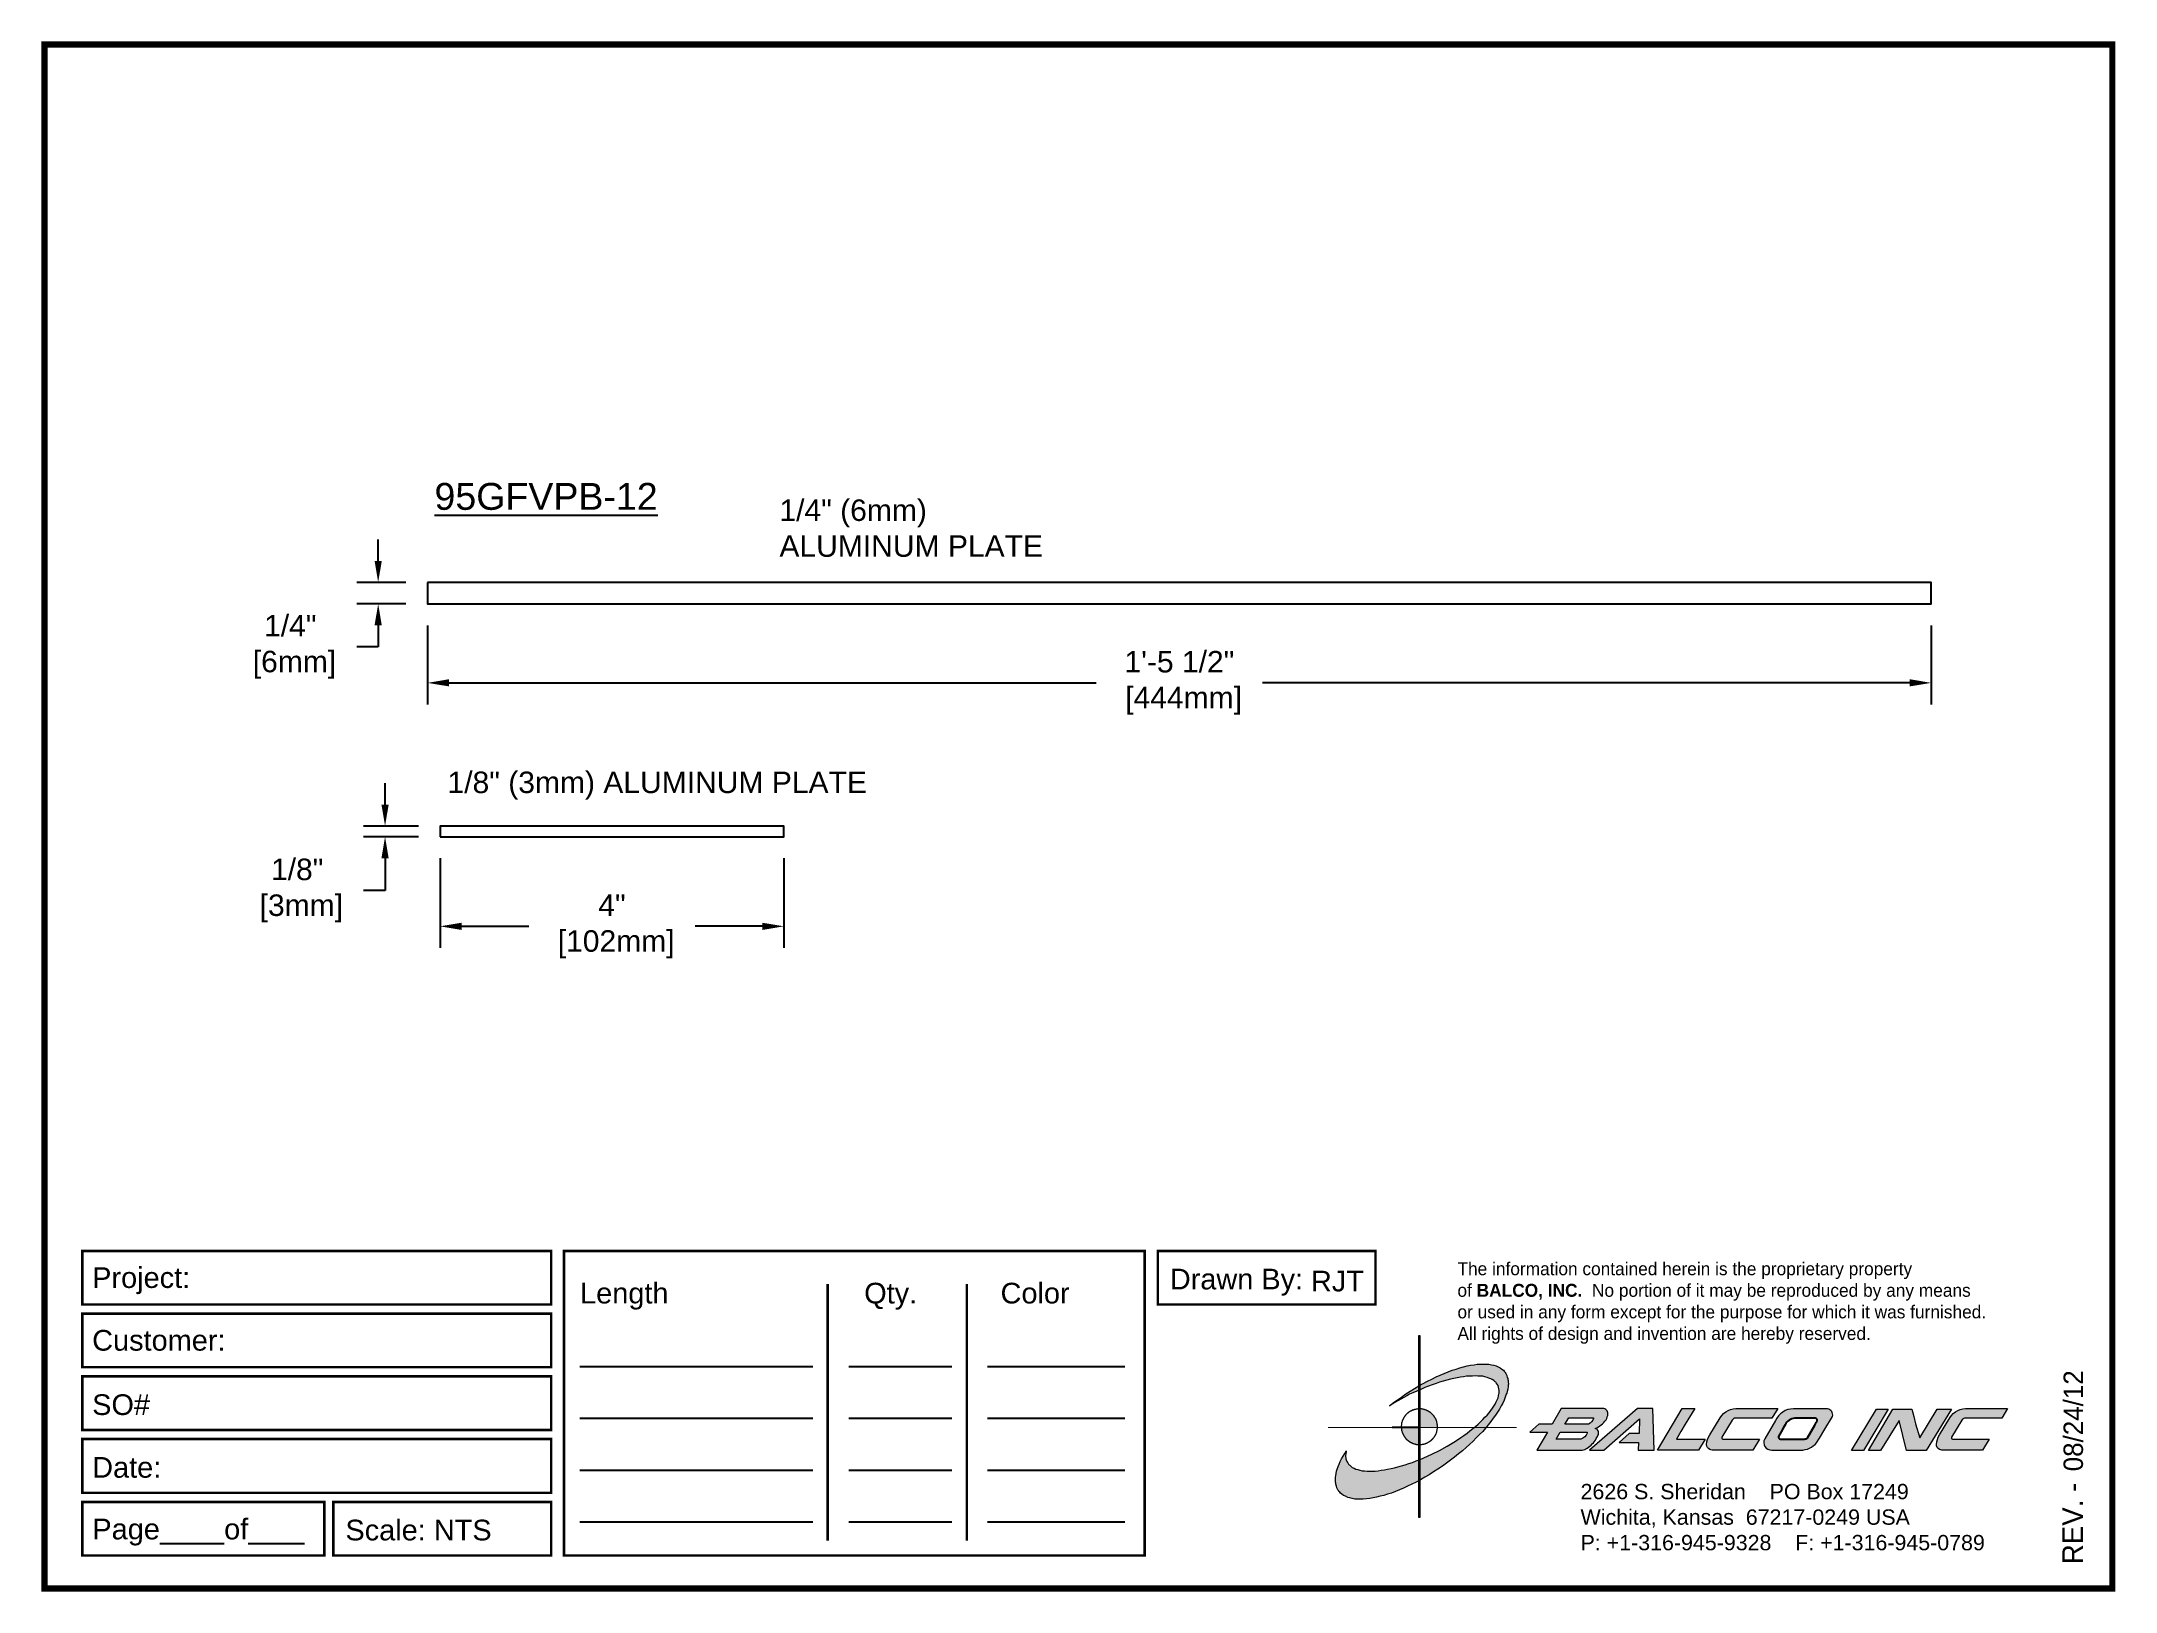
# Paper-space layout 'Breakout' of a CAD drawing. Header units: inches. Extents: x 0 to 10, y 0 to 7.5.
# The model-space entities are those that its viewports show. They can reach past a viewport. Long polylines and large blocks are cut down to what shows.
import ezdxf

# ---------------------------------------------------------------- set-up
doc = ezdxf.new("R2010")
doc.units = ezdxf.units.IN
doc.header["$MEASUREMENT"] = 0
for name, color, linetype in [('Border', 7, 'Continuous'), ('dimensions', 3, 'Continuous'), ('METALS', 7, 'Continuous'), ('Text', 2, 'Continuous')]:
    doc.layers.add(name, color=color, linetype=linetype)
doc.styles.add('ARIAL', font='arial.ttf')
doc.styles.add('Copyright', font='ERASDEMI.TTF')
doc.dimstyles.new('Arial', dxfattribs={"dimtxt": 0.25, "dimasz": 0.25, "dimexe": 0.25, "dimexo": 0.25, "dimgap": 0.25, "dimtad": 0, "dimtih": 1, "dimtoh": 1, "dimdec": 4, "dimzin": 0, "dimdsep": 46, "dimlunit": 4, "dimtxsty": 'ARIAL', "dimcen": 0.09, "dimadec": 0, "dimazin": 0, "dimtfac": 1, "dimtdec": 4, "dimtofl": 0, "dimtmove": 0, "dimatfit": 3, "dimfxl": 0, "dimfrac": 2, "dimtolj": 1, "dimtzin": 0, "dimarcsym": 0})

# ---------------------------------------------------------------- blocks, each defined once
blk = doc.blocks.new('ACADlogo')
h = blk.add_hatch(color=256)
h.paths.add_polyline_path([(-3.346, 1.223), (-3.351, 1.223), (-3.351, 0.979), (-3.346, 0.982)])
h.paths.add_polyline_path([(-3.346, 0.961), (-3.351, 0.959), (-3.351, 0.868), (-3.346, 0.868)])
h.paths.add_polyline_path([(-3.346, 0.777), (-3.351, 0.777), (-3.351, 0.699), (-3.351, 0.695), (-3.35, 0.695), (-3.346, 0.695)])
h.paths.add_polyline_path([(-3.346, 0.864), (-3.346, 0.868), (-3.35, 0.868), (-3.351, 0.868), (-3.351, 0.777), (-3.346, 0.777), (-3.346, 0.778), (-3.348, 0.778)])
h.paths.add_polyline_path([(-3.346, 0.524), (-3.351, 0.521), (-3.351, 0.342), (-3.346, 0.342)])
h.paths.add_polyline_path([(-3.346, 0.695), (-3.351, 0.695), (-3.351, 0.621), (-3.346, 0.623)])
h.paths.add_polyline_path([(-3.346, 0.623), (-3.351, 0.621), (-3.351, 0.521), (-3.346, 0.524)])
h.paths.add_polyline_path([(-3.346, 0.982), (-3.351, 0.979), (-3.351, 0.959), (-3.346, 0.961)])
h = blk.add_hatch(color=175)
h.paths.add_polyline_path([(-3.518, 0.573), (-3.534, 0.571), (-3.548, 0.569), (-3.562, 0.567), (-3.576, 0.567), (-3.589, 0.566), (-3.602, 0.567), (-3.614, 0.568), (-3.625, 0.569), (-3.636, 0.572), (-3.646, 0.574), (-3.656, 0.577), (-3.664, 0.581), (-3.673, 0.585), (-3.679, 0.589), (-3.685, 0.595), (-3.688, 0.598), (-3.691, 0.6), (-3.695, 0.607), (-3.699, 0.614), (-3.703, 0.621), (-3.704, 0.626), (-3.705, 0.631), (-3.706, 0.637), (-3.706, 0.642), (-3.705, 0.648), (-3.705, 0.653), (-3.703, 0.659), (-3.702, 0.665), (-3.71, 0.652), (-3.717, 0.639), (-3.725, 0.626), (-3.731, 0.613), (-3.737, 0.601), (-3.741, 0.589), (-3.746, 0.577), (-3.749, 0.566), (-3.751, 0.555), (-3.753, 0.544), (-3.754, 0.538), (-3.754, 0.533), (-3.755, 0.523), (-3.754, 0.513), (-3.753, 0.508), (-3.752, 0.503), (-3.75, 0.494), (-3.748, 0.486), (-3.743, 0.477), (-3.74, 0.473), (-3.738, 0.469), (-3.734, 0.465), (-3.73, 0.461), (-3.723, 0.455), (-3.715, 0.449), (-3.706, 0.445), (-3.695, 0.44), (-3.685, 0.437), (-3.674, 0.434), (-3.661, 0.432), (-3.648, 0.431), (-3.634, 0.431), (-3.62, 0.431), (-3.604, 0.433), (-3.588, 0.435), (-3.572, 0.438), (-3.556, 0.441), (-3.538, 0.445), (-3.52, 0.449), (-3.503, 0.456), (-3.483, 0.461), (-3.464, 0.469), (-3.445, 0.477), (-3.426, 0.485), (-3.406, 0.494), (-3.385, 0.503), (-3.364, 0.514), (-3.351, 0.521), (-3.351, 0.621), (-3.364, 0.616), (-3.382, 0.609), (-3.4, 0.603), (-3.418, 0.598), (-3.436, 0.592), (-3.453, 0.587), (-3.47, 0.583), (-3.486, 0.579), (-3.503, 0.576)])
h.paths.add_polyline_path([(-3.215, 0.687), (-3.251, 0.667), (-3.289, 0.649), (-3.327, 0.631), (-3.345, 0.623), (-3.346, 0.623), (-3.346, 0.524), (-3.343, 0.525), (-3.323, 0.537), (-3.302, 0.549), (-3.28, 0.563), (-3.259, 0.577), (-3.238, 0.59), (-3.218, 0.605), (-3.198, 0.62), (-3.179, 0.635), (-3.16, 0.65), (-3.141, 0.665), (-3.123, 0.681), (-3.106, 0.696), (-3.089, 0.712), (-3.074, 0.727), (-3.058, 0.743), (-3.043, 0.759), (-3.03, 0.775), (-3.028, 0.777), (-3.085, 0.777), (-3.091, 0.772), (-3.105, 0.761), (-3.118, 0.75), (-3.134, 0.739), (-3.149, 0.729), (-3.165, 0.718), (-3.182, 0.707), (-3.198, 0.697)])
h.paths.add_polyline_path([(-2.921, 1.009), (-2.922, 1.015), (-2.924, 1.02), (-2.926, 1.029), (-2.931, 1.038), (-2.934, 1.043), (-2.936, 1.047), (-2.94, 1.05), (-2.943, 1.054), (-2.951, 1.06), (-2.959, 1.066), (-2.968, 1.071), (-2.978, 1.075), (-2.989, 1.079), (-3, 1.081), (-3.013, 1.083), (-3.026, 1.084), (-3.04, 1.084), (-3.054, 1.084), (-3.07, 1.083), (-3.085, 1.081), (-3.102, 1.079), (-3.118, 1.075), (-3.136, 1.07), (-3.153, 1.066), (-3.171, 1.06), (-3.191, 1.054), (-3.21, 1.047), (-3.229, 1.039), (-3.248, 1.031), (-3.268, 1.022), (-3.289, 1.012), (-3.31, 1.002), (-3.33, 0.991), (-3.346, 0.982), (-3.346, 0.961), (-3.342, 0.962), (-3.323, 0.971), (-3.305, 0.978), (-3.287, 0.984), (-3.268, 0.991), (-3.251, 0.996), (-3.234, 1.002), (-3.216, 1.007), (-3.199, 1.011), (-3.182, 1.015), (-3.167, 1.018), (-3.15, 1.021), (-3.136, 1.023), (-3.121, 1.025), (-3.107, 1.026), (-3.093, 1.026), (-3.079, 1.027), (-3.067, 1.026), (-3.054, 1.026), (-3.043, 1.025), (-3.032, 1.022), (-3.022, 1.02), (-3.013, 1.016), (-3.004, 1.013), (-2.997, 1.009), (-2.989, 1.005), (-2.983, 0.999), (-2.98, 0.996), (-2.978, 0.994), (-2.973, 0.987), (-2.969, 0.981), (-2.967, 0.973), (-2.965, 0.965), (-2.964, 0.957), (-2.964, 0.949), (-2.964, 0.944), (-2.965, 0.94), (-2.967, 0.93), (-2.969, 0.921), (-2.973, 0.911), (-2.978, 0.901), (-2.983, 0.891), (-2.989, 0.881), (-2.996, 0.871), (-3.004, 0.86), (-3.012, 0.849), (-3.021, 0.838), (-3.032, 0.827), (-3.042, 0.816), (-3.053, 0.805), (-3.065, 0.794), (-3.077, 0.783), (-3.085, 0.777), (-3.028, 0.777), (-3.016, 0.791), (-3.004, 0.806), (-2.992, 0.822), (-2.981, 0.837), (-2.971, 0.852), (-2.962, 0.866), (-2.954, 0.882), (-2.946, 0.896), (-2.939, 0.91), (-2.934, 0.924), (-2.929, 0.938), (-2.926, 0.944), (-2.925, 0.951), (-2.922, 0.963), (-2.92, 0.975), (-2.92, 0.982), (-2.919, 0.987), (-2.92, 0.999), (-2.92, 1.005)])
h.paths.add_polyline_path([(-3.372, 0.966), (-3.393, 0.953), (-3.415, 0.94), (-3.435, 0.925), (-3.455, 0.911), (-3.475, 0.897), (-3.494, 0.882), (-3.468, 0.898), (-3.439, 0.915), (-3.41, 0.93), (-3.396, 0.938), (-3.38, 0.945), (-3.351, 0.959), (-3.351, 0.979)])
h = blk.add_hatch(color=256)
h.paths.add_polyline_path([(-3.268, 0.814), (-3.27, 0.819), (-3.273, 0.824), (-3.276, 0.828), (-3.279, 0.833), (-3.282, 0.837), (-3.286, 0.841), (-3.29, 0.845), (-3.294, 0.849), (-3.298, 0.852), (-3.303, 0.855), (-3.308, 0.858), (-3.313, 0.86), (-3.318, 0.863), (-3.323, 0.864), (-3.328, 0.866), (-3.334, 0.867), (-3.339, 0.868), (-3.345, 0.868), (-3.346, 0.868), (-3.346, 0.777), (-3.335, 0.777), (-3.262, 0.777), (-3.262, 0.781), (-3.262, 0.787), (-3.263, 0.792), (-3.264, 0.798), (-3.265, 0.803), (-3.266, 0.808)])
h.paths.add_polyline_path([(-3.351, 0.777), (-3.436, 0.777), (-3.435, 0.773), (-3.435, 0.768), (-3.434, 0.762), (-3.432, 0.757), (-3.431, 0.752), (-3.428, 0.747), (-3.426, 0.742), (-3.423, 0.737), (-3.42, 0.732), (-3.417, 0.728), (-3.414, 0.723), (-3.41, 0.719), (-3.406, 0.716), (-3.401, 0.712), (-3.397, 0.709), (-3.392, 0.706), (-3.387, 0.704), (-3.382, 0.701), (-3.377, 0.699), (-3.372, 0.698), (-3.367, 0.696), (-3.361, 0.695), (-3.356, 0.695), (-3.351, 0.695)])
h.paths.add_polyline_path([(-3.346, 0.868), (-3.35, 0.868), (-3.351, 0.868), (-3.351, 0.777), (-3.346, 0.777)])
h = blk.add_hatch(color=256)
h.paths.add_polyline_path([(-2.438, 0.844, 0.412988), (-2.461, 0.869), (-2.663, 0.869), (-2.707, 0.794), (-2.771, 0.794), (-2.815, 0.755), (-2.73, 0.755), (-2.781, 0.668), (-2.563, 0.668, 0.107996), (-2.538, 0.677, 0.108939), (-2.494, 0.724, 0.080345), (-2.483, 0.745, 0.419497), (-2.499, 0.773, 0.149928), (-2.447, 0.815, 0.134283)])
h.paths.add_polyline_path([(-2.507, 0.821, -0.209012), (-2.532, 0.794), (-2.538, 0.794), (-2.646, 0.794), (-2.627, 0.825), (-2.51, 0.825, -0.56619)], flags=16)
h.paths.add_polyline_path([(-2.538, 0.75, -0.241309), (-2.569, 0.722), (-2.688, 0.722), (-2.669, 0.755), (-2.541, 0.755, -0.56619)], flags=16)
for points in [[(-2.285, 0.819), (-2.287, 0.748), (-2.335, 0.748), (-2.383, 0.705), (-2.29, 0.705), (-2.292, 0.668), (-2.215, 0.668), (-2.221, 0.869), (-2.295, 0.869), (-2.527, 0.668), (-2.458, 0.668)], [(-2.018, 0.869), (-2.079, 0.869), (-2.198, 0.668), (-2, 0.668), (-1.968, 0.722), (-2.107, 0.722), (-2.085, 0.759), (-2.064, 0.794)], [(-1.617, 0.869), (-1.807, 0.869, 0.270182), (-1.896, 0.825), (-1.946, 0.742, 0.109019), (-1.961, 0.695, 0.340665), (-1.945, 0.672, 0.129907), (-1.923, 0.668), (-1.738, 0.668), (-1.706, 0.722), (-1.878, 0.722), (-1.882, 0.722, -0.601242), (-1.887, 0.731), (-1.838, 0.813, -0.253048), (-1.821, 0.823), (-1.645, 0.823)], [(-1.083, 0.867), (-1.14, 0.867), (-1.261, 0.667), (-1.26, 0.667), (-1.202, 0.667)], [(-0.96, 0.83), (-0.969, 0.867), (-1.061, 0.867), (-1.179, 0.667), (-1.12, 0.667), (-1.031, 0.812), (-0.995, 0.667), (-0.9, 0.667), (-0.778, 0.867), (-0.846, 0.867), (-0.931, 0.727), (-0.951, 0.795)], [(-0.507, 0.869), (-0.697, 0.869, 0.270182), (-0.786, 0.825), (-0.836, 0.742, 0.109019), (-0.85, 0.695, 0.340665), (-0.835, 0.672, 0.129907), (-0.812, 0.668), (-0.628, 0.668), (-0.595, 0.722), (-0.768, 0.722), (-0.772, 0.722, -0.601242), (-0.777, 0.731), (-0.728, 0.813, -0.253048), (-0.71, 0.823), (-0.534, 0.823)], [(-3.346, 0.623), (-3.351, 0.621), (-3.351, 0.521), (-3.346, 0.524)]]:
    blk.add_hatch(color=256).paths.add_polyline_path(points)
h = blk.add_hatch(color=256)
h.paths.add_polyline_path([(-1.377, 0.868), (-1.383, 0.868), (-1.383, 0.868), (-1.44, 0.868), (-1.492, 0.868), (-1.541, 0.868, 0.297712), (-1.628, 0.811), (-1.68, 0.723, 0.585116), (-1.646, 0.668), (-1.506, 0.668, 0.210586), (-1.429, 0.703), (-1.415, 0.726), (-1.389, 0.769), (-1.352, 0.831, 0.4352)])
h.paths.add_polyline_path([(-1.437, 0.823, -0.603783), (-1.428, 0.805), (-1.431, 0.801), (-1.434, 0.796), (-1.438, 0.789), (-1.474, 0.728, -0.229001), (-1.489, 0.722), (-1.494, 0.722), (-1.501, 0.722), (-1.597, 0.722), (-1.604, 0.722, -0.492401), (-1.613, 0.734), (-1.601, 0.757), (-1.591, 0.775), (-1.582, 0.791, -0.238368), (-1.535, 0.823)], flags=16)
for q in [(-3.48, 0.777), (-3.351, 0.642)]:
    blk.add_line((-3.351, 0.777), q)
at = {"color": 7, "lineweight": 0}
for points in [[(-3.351, 1.223), (-3.346, 1.223), (-3.346, 0.342), (-3.351, 0.342), (-3.351, 1.223)], [(-2.292, 0.668), (-2.215, 0.668), (-2.221, 0.869), (-2.295, 0.869), (-2.527, 0.668), (-2.458, 0.668), (-2.285, 0.819), (-2.287, 0.748), (-2.286, 0.748), (-2.335, 0.748), (-2.383, 0.705), (-2.29, 0.705), (-2.292, 0.668), (-2.292, 0.668)], [(-2.198, 0.668), (-2.079, 0.869), (-2.018, 0.869), (-2.064, 0.794), (-2.085, 0.759), (-2.107, 0.722), (-1.968, 0.722), (-2, 0.668), (-2.198, 0.668), (-2.198, 0.668)], [(-1.383, 0.868), (-1.383, 0.868)], [(-1.261, 0.667), (-1.14, 0.867), (-1.083, 0.867), (-1.202, 0.667), (-1.26, 0.667), (-1.261, 0.667), (-1.261, 0.667)], [(-0.9, 0.667), (-0.995, 0.667), (-1.031, 0.812), (-1.12, 0.667), (-1.179, 0.667), (-1.061, 0.867), (-0.969, 0.867), (-0.96, 0.83), (-0.951, 0.795), (-0.931, 0.727), (-0.846, 0.867), (-0.778, 0.867), (-0.9, 0.667), (-0.9, 0.667)]]:
    blk.add_lwpolyline(points, dxfattribs=at)
at = {"color": 175, "lineweight": 0}
blk.add_lwpolyline([(-2.926, 1.029), (-2.924, 1.02), (-2.922, 1.015), (-2.921, 1.009), (-2.92, 1.005), (-2.92, 0.999), (-2.919, 0.987), (-2.92, 0.982), (-2.92, 0.975), (-2.922, 0.963), (-2.925, 0.951), (-2.926, 0.944), (-2.929, 0.938), (-2.934, 0.924), (-2.939, 0.91), (-2.946, 0.896), (-2.954, 0.882), (-2.962, 0.866), (-2.971, 0.852), (-2.981, 0.837), (-2.992, 0.822), (-3.004, 0.806), (-3.016, 0.791), (-3.03, 0.775), (-3.043, 0.759), (-3.058, 0.743), (-3.074, 0.727), (-3.089, 0.712), (-3.106, 0.696), (-3.123, 0.681), (-3.141, 0.665), (-3.16, 0.65), (-3.179, 0.635), (-3.198, 0.62), (-3.218, 0.605), (-3.238, 0.59), (-3.259, 0.577), (-3.28, 0.563), (-3.302, 0.549), (-3.323, 0.537), (-3.343, 0.525), (-3.364, 0.514), (-3.385, 0.503), (-3.406, 0.494), (-3.426, 0.485), (-3.445, 0.477), (-3.464, 0.469), (-3.483, 0.461), (-3.503, 0.456), (-3.52, 0.449), (-3.538, 0.445), (-3.556, 0.441), (-3.572, 0.438), (-3.588, 0.435), (-3.604, 0.433), (-3.62, 0.431), (-3.634, 0.431), (-3.648, 0.431), (-3.661, 0.432), (-3.674, 0.434), (-3.685, 0.437), (-3.695, 0.44), (-3.706, 0.445), (-3.715, 0.449), (-3.723, 0.455), (-3.73, 0.461), (-3.734, 0.465), (-3.738, 0.469), (-3.74, 0.473), (-3.743, 0.477), (-3.748, 0.486), (-3.75, 0.494), (-3.752, 0.503), (-3.753, 0.508), (-3.754, 0.513), (-3.755, 0.523), (-3.754, 0.533), (-3.754, 0.538), (-3.753, 0.544), (-3.751, 0.555), (-3.749, 0.566), (-3.746, 0.577), (-3.741, 0.589), (-3.737, 0.601), (-3.731, 0.613), (-3.725, 0.626), (-3.717, 0.639), (-3.71, 0.652), (-3.702, 0.665), (-3.703, 0.659), (-3.705, 0.653), (-3.705, 0.648), (-3.706, 0.642), (-3.706, 0.637), (-3.705, 0.631), (-3.704, 0.626), (-3.703, 0.621), (-3.699, 0.614), (-3.695, 0.607), (-3.691, 0.6), (-3.688, 0.598), (-3.685, 0.595), (-3.679, 0.589), (-3.673, 0.585), (-3.664, 0.581), (-3.656, 0.577), (-3.646, 0.574), (-3.636, 0.572), (-3.625, 0.569), (-3.614, 0.568), (-3.602, 0.567), (-3.589, 0.566), (-3.576, 0.567), (-3.562, 0.567), (-3.548, 0.569), (-3.534, 0.571), (-3.518, 0.573), (-3.503, 0.576), (-3.486, 0.579), (-3.47, 0.583), (-3.453, 0.587), (-3.436, 0.592), (-3.418, 0.598), (-3.4, 0.603), (-3.382, 0.609), (-3.364, 0.616), (-3.345, 0.623), (-3.327, 0.631), (-3.289, 0.649), (-3.251, 0.667), (-3.215, 0.687), (-3.198, 0.697), (-3.182, 0.707), (-3.165, 0.718), (-3.149, 0.729), (-3.134, 0.739), (-3.118, 0.75), (-3.105, 0.761), (-3.091, 0.772), (-3.077, 0.783), (-3.065, 0.794), (-3.053, 0.805), (-3.042, 0.816), (-3.032, 0.827), (-3.021, 0.838), (-3.012, 0.849), (-3.004, 0.86), (-2.996, 0.871), (-2.989, 0.881), (-2.983, 0.891), (-2.978, 0.901), (-2.973, 0.911), (-2.969, 0.921), (-2.967, 0.93), (-2.965, 0.94), (-2.964, 0.944), (-2.964, 0.949), (-2.964, 0.957), (-2.965, 0.965), (-2.967, 0.973), (-2.969, 0.981), (-2.973, 0.987), (-2.978, 0.994), (-2.98, 0.996), (-2.983, 0.999), (-2.989, 1.005), (-2.997, 1.009), (-3.004, 1.013), (-3.013, 1.016), (-3.022, 1.02), (-3.032, 1.022), (-3.043, 1.025), (-3.054, 1.026), (-3.067, 1.026), (-3.079, 1.027), (-3.093, 1.026), (-3.107, 1.026), (-3.121, 1.025), (-3.136, 1.023), (-3.15, 1.021), (-3.167, 1.018), (-3.182, 1.015), (-3.199, 1.011), (-3.216, 1.007), (-3.234, 1.002), (-3.251, 0.996), (-3.268, 0.991), (-3.287, 0.984), (-3.305, 0.978), (-3.323, 0.971), (-3.342, 0.962), (-3.38, 0.945), (-3.396, 0.938), (-3.41, 0.93), (-3.439, 0.915), (-3.468, 0.898), (-3.494, 0.882), (-3.475, 0.897), (-3.455, 0.911), (-3.435, 0.925), (-3.415, 0.94), (-3.393, 0.953), (-3.372, 0.966), (-3.351, 0.979), (-3.33, 0.991), (-3.31, 1.002), (-3.289, 1.012), (-3.268, 1.022), (-3.248, 1.031), (-3.229, 1.039), (-3.21, 1.047), (-3.191, 1.054), (-3.171, 1.06), (-3.153, 1.066), (-3.136, 1.07), (-3.118, 1.075), (-3.102, 1.079), (-3.085, 1.081), (-3.07, 1.083), (-3.054, 1.084), (-3.04, 1.084), (-3.026, 1.084), (-3.013, 1.083), (-3, 1.081), (-2.989, 1.079), (-2.978, 1.075), (-2.968, 1.071), (-2.959, 1.066), (-2.951, 1.06), (-2.943, 1.054), (-2.94, 1.05), (-2.936, 1.047), (-2.934, 1.043), (-2.931, 1.038), (-2.926, 1.029), (-2.926, 1.029)], dxfattribs=at)
at = {"color": 7, "lineweight": 0, "const_width": 0.0064}
blk.add_lwpolyline([(-3.262, 0.781), (-3.262, 0.787), (-3.263, 0.792), (-3.264, 0.798), (-3.265, 0.803), (-3.266, 0.808), (-3.268, 0.814), (-3.27, 0.819), (-3.273, 0.824), (-3.276, 0.828), (-3.279, 0.833), (-3.282, 0.837), (-3.286, 0.841), (-3.29, 0.845), (-3.294, 0.849), (-3.298, 0.852), (-3.303, 0.855), (-3.308, 0.858), (-3.313, 0.86), (-3.318, 0.863), (-3.323, 0.864), (-3.328, 0.866), (-3.334, 0.867), (-3.339, 0.868), (-3.345, 0.868), (-3.35, 0.868), (-3.356, 0.868), (-3.361, 0.867), (-3.367, 0.866), (-3.372, 0.865), (-3.377, 0.863), (-3.382, 0.862), (-3.387, 0.859), (-3.392, 0.857), (-3.397, 0.854), (-3.401, 0.851), (-3.406, 0.847), (-3.41, 0.843), (-3.414, 0.839), (-3.417, 0.835), (-3.42, 0.831), (-3.423, 0.826), (-3.426, 0.821), (-3.428, 0.816), (-3.431, 0.811), (-3.432, 0.806), (-3.434, 0.801), (-3.435, 0.795), (-3.435, 0.79), (-3.436, 0.784), (-3.436, 0.779), (-3.435, 0.773), (-3.435, 0.768), (-3.434, 0.762), (-3.432, 0.757), (-3.431, 0.752), (-3.428, 0.747), (-3.426, 0.742), (-3.423, 0.737), (-3.42, 0.732), (-3.417, 0.728), (-3.414, 0.723), (-3.41, 0.719), (-3.406, 0.716), (-3.401, 0.712), (-3.397, 0.709), (-3.392, 0.706), (-3.387, 0.704), (-3.382, 0.701), (-3.377, 0.699), (-3.372, 0.698), (-3.367, 0.696), (-3.361, 0.695), (-3.356, 0.695), (-3.35, 0.695), (-3.345, 0.695), (-3.339, 0.695), (-3.334, 0.696), (-3.328, 0.697), (-3.323, 0.698), (-3.318, 0.7), (-3.313, 0.702), (-3.308, 0.705), (-3.303, 0.708), (-3.298, 0.711), (-3.294, 0.714), (-3.29, 0.718), (-3.286, 0.721), (-3.282, 0.726), (-3.279, 0.73), (-3.276, 0.734), (-3.273, 0.739), (-3.27, 0.744), (-3.268, 0.749), (-3.266, 0.754), (-3.265, 0.76), (-3.264, 0.765), (-3.263, 0.77), (-3.262, 0.776), (-3.262, 0.781)], dxfattribs=at)
at = {"color": 7, "lineweight": 0}
for points in [[(-2.447, 0.815, 0.130368), (-2.438, 0.843, 0.448367), (-2.463, 0.869), (-2.663, 0.869), (-2.707, 0.794), (-2.771, 0.794), (-2.815, 0.755), (-2.73, 0.755), (-2.781, 0.668), (-2.563, 0.668, 0.107996), (-2.538, 0.677, 0.108939), (-2.494, 0.724, 0.077395), (-2.484, 0.744, 0.430878), (-2.499, 0.773, 0.149928)], [(-2.507, 0.821, -0.209012), (-2.532, 0.794), (-2.538, 0.794), (-2.646, 0.794), (-2.627, 0.825), (-2.512, 0.825), (-2.509, 0.825, -0.531288)], [(-1.838, 0.813), (-1.887, 0.731, 0.587385), (-1.882, 0.722), (-1.878, 0.722), (-1.706, 0.722), (-1.738, 0.668), (-1.923, 0.668, -0.129907), (-1.945, 0.672, -0.349839), (-1.961, 0.696, -0.107341), (-1.946, 0.742), (-1.896, 0.825, -0.270182), (-1.807, 0.869), (-1.617, 0.869), (-1.645, 0.823), (-1.821, 0.823, 0.252436)], [(-1.68, 0.723, 0.585116), (-1.646, 0.668), (-1.506, 0.668, 0.210586), (-1.429, 0.703), (-1.415, 0.726), (-1.389, 0.769), (-1.352, 0.831, 0.4352), (-1.377, 0.868), (-1.383, 0.868), (-1.383, 0.868), (-1.44, 0.868), (-1.492, 0.868), (-1.541, 0.868, 0.297712), (-1.628, 0.811)], [(-0.728, 0.813), (-0.777, 0.731, 0.587385), (-0.772, 0.722), (-0.768, 0.722), (-0.595, 0.722), (-0.628, 0.668), (-0.812, 0.668, -0.129907), (-0.835, 0.672, -0.349839), (-0.85, 0.696, -0.107341), (-0.836, 0.742), (-0.786, 0.825, -0.270182), (-0.697, 0.869), (-0.507, 0.869), (-0.534, 0.823), (-0.71, 0.823, 0.252436)], [(-2.569, 0.722), (-2.688, 0.722), (-2.669, 0.755), (-2.543, 0.755), (-2.54, 0.755, -0.531288), (-2.538, 0.75, -0.241309)]]:
    blk.add_lwpolyline(points, format="xyb", close=True, dxfattribs=at)
blk.add_lwpolyline([(-1.437, 0.823), (-1.535, 0.823, 0.238368), (-1.582, 0.791), (-1.591, 0.775), (-1.601, 0.757), (-1.613, 0.734, 0.490298), (-1.604, 0.722), (-1.597, 0.722), (-1.501, 0.722), (-1.494, 0.722), (-1.489, 0.722, 0.229001), (-1.474, 0.728), (-1.438, 0.789), (-1.434, 0.796), (-1.431, 0.801), (-1.428, 0.805, 0.603783)], format="xyb", close=True)
blk.add_lwpolyline([(-2.879, 0.777, 0.00455, 0.00455, 0), (-3.791, 0.777, 0.00183, 0.00183, 0), (-3.791, 0.777, 0.00183, 0.00183, 0)], format="xyseb", dxfattribs=at)
blk = doc.blocks.new('Quantity Data')
at = {"layer": 'Border', "color": 253}
for p, q in [((2.755, 1.254), (3.881, 1.254)), ((4.054, 1.254), (4.553, 1.254)), ((4.725, 1.254), (5.389, 1.254)), ((2.755, 1.004), (3.881, 1.004)), ((4.054, 1.004), (4.553, 1.004)), ((4.725, 1.004), (5.389, 1.004)), ((2.755, 0.754), (3.881, 0.754)), ((4.054, 0.754), (4.553, 0.754)), ((4.725, 0.754), (5.389, 0.754)), ((2.755, 0.504), (3.881, 0.504)), ((4.054, 0.504), (4.553, 0.504)), ((4.725, 0.504), (5.389, 0.504))]:
    blk.add_line(p, q, dxfattribs=at)
at = {"layer": 'Border', "const_width": 0.0125}
blk.add_lwpolyline([(5.485, 0.341), (2.678, 0.341), (2.678, 1.813), (5.485, 1.813)], close=True, dxfattribs=at)
for points in [[(3.953, 1.653), (3.953, 0.412)], [(4.625, 1.653), (4.625, 0.412)]]:
    blk.add_lwpolyline(points, dxfattribs=at)
at = {"layer": 'Border', "style": 'ARIAL'}
for s, p in [('Length', (2.756, 1.559)), ('Qty.', (4.129, 1.559)), ('Color', (4.788, 1.559))]:
    blk.add_text(s, height=0.1, dxfattribs=at).set_placement(p)
blk = doc.blocks.new('Drawn By')
at = {"layer": 'Border', "const_width": 0.0125}
blk.add_lwpolyline([(5.38, 1.813), (6.432, 1.813), (6.432, 1.554), (5.38, 1.554)], close=True, dxfattribs=at)
at = {"layer": 'Border', "style": 'ARIAL'}
blk.add_text('Drawn By: ', height=0.1, dxfattribs=at).set_placement((5.438, 1.627))
blk.add_attdef('XXX', (6.12, 1.617), '', height=0.1, dxfattribs=at)
blk = doc.blocks.new('Project Info')
at = {"layer": 'Border', "const_width": 0.0125}
for points in [[(0.182, 1.813), (2.448, 1.813), (2.448, 1.554), (0.182, 1.554)], [(0.182, 1.51), (2.448, 1.51), (2.448, 1.251), (0.182, 1.251)], [(0.182, 1.207), (2.448, 1.207), (2.448, 0.947), (0.182, 0.947)], [(0.182, 0.904), (2.448, 0.904), (2.448, 0.644), (0.182, 0.644)], [(0.182, 0.6), (1.352, 0.6), (1.352, 0.341), (0.182, 0.341)], [(1.396, 0.6), (2.448, 0.6), (2.448, 0.341), (1.396, 0.341)]]:
    blk.add_lwpolyline(points, close=True, dxfattribs=at)
at = {"layer": 'Border', "style": 'ARIAL'}
for s, p in [('Project:', (0.23, 1.634)), ('Customer:', (0.23, 1.331)), ('SO#', (0.23, 1.02)), ('Date:', (0.23, 0.717)), ('Page%%u        %%uof%%u       ', (0.231, 0.419)), ('Scale: NTS', (1.454, 0.414))]:
    blk.add_text(s, height=0.1, dxfattribs=at).set_placement(p)
blk = doc.blocks.new('REV')
at = {"style": 'Copyright'}
blk.add_text('REV. -', height=0.1, rotation=90, dxfattribs=at).set_placement((-0.142, 0.117))
at = {"style": 'Copyright', "flags": 4}
blk.add_attdef('REVISIONDATE', (-0.142, 0.566), '', height=0.0938, rotation=90, dxfattribs=at)
blk = doc.blocks.new('*D8')
at = {"layer": 'DEFPOINTS', "color": 0}
for p in [(36.071, 3.44), (53.56, 3.44), (53.56, 2.521)]:
    blk.add_point(p, dxfattribs=at)
at = {"layer": 'dimensions', "color": 0, "lineweight": -2}
for p, q in [((36.071, 3.19), (36.071, 2.271)), ((53.56, 3.19), (53.56, 2.271)), ((36.321, 2.521), (43.849, 2.521)), ((53.31, 2.521), (45.782, 2.521))]:
    blk.add_line(p, q, dxfattribs=at)
at = {"layer": 'dimensions', "color": 0}
for points in [[(36.321, 2.563), (36.321, 2.48), (36.071, 2.521)], [(53.31, 2.563), (53.31, 2.48), (53.56, 2.521)]]:
    blk.add_solid(points, dxfattribs=at)
at = {"layer": 'dimensions', "color": 0, "insert": (44.816, 2.521), "char_height": 0.25, "attachment_point": 5, "style": 'ARIAL'}
blk.add_mtext('\\A1;1\'-5 1/2"\\P [444mm]', dxfattribs=at)
blk = doc.blocks.new('*D9')
at = {"layer": 'DEFPOINTS', "color": 0}
for p in [(36.071, 3.69), (35.498, 3.44), (36.071, 3.44)]:
    blk.add_point(p, dxfattribs=at)
at = {"layer": 'dimensions', "color": 0, "lineweight": -2}
for p, q in [((35.498, 3.94), (35.498, 4.19)), ((35.821, 3.69), (35.248, 3.69)), ((35.821, 3.44), (35.248, 3.44)), ((35.498, 3.19), (35.498, 2.94)), ((35.498, 2.94), (35.248, 2.94))]:
    blk.add_line(p, q, dxfattribs=at)
at = {"layer": 'dimensions', "color": 0}
for points in [[(35.456, 3.94), (35.54, 3.94), (35.498, 3.69)], [(35.456, 3.19), (35.54, 3.19), (35.498, 3.44)]]:
    blk.add_solid(points, dxfattribs=at)
at = {"layer": 'dimensions', "color": 0, "insert": (34.476, 2.94), "char_height": 0.25, "attachment_point": 5, "style": 'ARIAL'}
blk.add_mtext('\\A1;1/4"\\P [6mm]', dxfattribs=at)
blk = doc.blocks.new('*D18')
at = {"layer": 'DEFPOINTS', "color": 0}
for p in [(36.217, 0.731), (40.217, 0.731), (40.217, -0.31)]:
    blk.add_point(p, dxfattribs=at)
at = {"layer": 'dimensions', "color": 0, "lineweight": -2}
for p, q in [((36.217, 0.481), (36.217, -0.56)), ((40.217, 0.481), (40.217, -0.56)), ((36.467, -0.31), (37.251, -0.31)), ((39.967, -0.31), (39.184, -0.31))]:
    blk.add_line(p, q, dxfattribs=at)
at = {"layer": 'dimensions', "color": 0}
for points in [[(36.467, -0.269), (36.467, -0.352), (36.217, -0.31)], [(39.967, -0.269), (39.967, -0.352), (40.217, -0.31)]]:
    blk.add_solid(points, dxfattribs=at)
at = {"layer": 'dimensions', "color": 0, "insert": (38.217, -0.31), "char_height": 0.25, "attachment_point": 5, "style": 'ARIAL'}
blk.add_mtext('\\A1;4"\\P [102mm]', dxfattribs=at)
blk = doc.blocks.new('*D19')
at = {"layer": 'DEFPOINTS', "color": 0}
for p in [(35.578, 0.856), (36.217, 0.856), (36.217, 0.731)]:
    blk.add_point(p, dxfattribs=at)
at = {"layer": 'dimensions', "color": 0, "lineweight": -2}
for p, q in [((35.578, 1.106), (35.578, 1.356)), ((35.967, 0.856), (35.328, 0.856)), ((35.967, 0.731), (35.328, 0.731)), ((35.578, 0.481), (35.578, 0.106)), ((35.578, 0.106), (35.328, 0.106))]:
    blk.add_line(p, q, dxfattribs=at)
at = {"layer": 'dimensions', "color": 0}
for points in [[(35.536, 1.106), (35.62, 1.106), (35.578, 0.856)], [(35.536, 0.481), (35.62, 0.481), (35.578, 0.731)]]:
    blk.add_solid(points, dxfattribs=at)
at = {"layer": 'dimensions', "color": 0, "insert": (34.556, 0.106), "char_height": 0.25, "attachment_point": 5, "style": 'ARIAL'}
blk.add_mtext('\\A1;1/8"\\P [3mm]', dxfattribs=at)

msp = doc.modelspace()

# ---------------------------------------------------------------- linework, layer by layer
msp.add_lwpolyline([(36.21708, 0.73138), (40.21708, 0.73138), (40.21708, 0.85638), (36.21708, 0.85638)], close=True)
at = {"layer": 'METALS'}
msp.add_lwpolyline([(36.07149, 3.68976), (36.07149, 3.43976), (53.5598, 3.43976), (53.5598, 3.68976)], close=True, dxfattribs=at)

# ---------------------------------------------------------------- texts
at = {"layer": 'Text', "insert": (36.1527, 4.84582), "char_height": 0.3125, "width": 1.875, "attachment_point": 1, "style": 'ARIAL'}
msp.add_mtext('{\\L95GFVPB-12}', dxfattribs=at)
at = {"layer": 'Text', "char_height": 0.25, "style": 'ARIAL'}
for s, insert, attachment_point in [('1/4" (6mm)\\PALUMINUM PLATE', (40.1644, 4.31879), 4), ('1/8" (3mm) ALUMINUM PLATE', (41.18216, 1.3266), 6)]:
    msp.add_mtext(s, dxfattribs=dict(at, insert=insert, attachment_point=attachment_point))

# ---------------------------------------------------------------- dimensions: what is measured, and where the dimension line sits
at = {"layer": 'dimensions'}
for base, p1, p2, picture, middle in [((35.49793, 3.43976), (36.07149, 3.68976), (36.07149, 3.43976), '*D9', (34.47567, 2.93976)), ((35.57795, 0.85638), (36.21708, 0.73138), (36.21708, 0.85638), '*D19', (34.5557, 0.10571))]:
    dim = msp.add_linear_dim(base=base, p1=p1, p2=p2, angle=90, dimstyle='Arial', override={"dimpost": '\\X'}, dxfattribs=at)
    dim.commit()
    dim.dimension.update_dxf_attribs({"geometry": picture, "text_midpoint": middle, "dimtype": 160})
for base, p1, p2, picture, middle in [((53.5598, 2.52121), (36.07149, 3.43976), (53.5598, 3.43976), '*D8', (44.81564, 2.52121)), ((40.21708, -0.31037), (36.21708, 0.73138), (40.21708, 0.73138), '*D18', (38.21708, -0.31037))]:
    dim = msp.add_linear_dim(base=base, p1=p1, p2=p2, dimstyle='Arial', override={"dimpost": '\\X'}, dxfattribs=at)
    dim.commit()
    dim.dimension.update_dxf_attribs({"geometry": picture, "text_midpoint": middle, "dimtype": 160})

psp = doc.layouts.new('Breakout')

# ---------------------------------------------------------------- linework, layer by layer
at = {"layer": 'Border', "const_width": 0.03}
psp.add_lwpolyline([(0, 7.461), (9.993, 7.461), (9.993, 0), (0, 0)], close=True, dxfattribs=at)

# ---------------------------------------------------------------- block references
at = {"layer": 'Border'}
for name, p in [('Project Info', (0, -0.182)), ('Quantity Data', (-0.168, -0.182)), ('ACADlogo', (9.993, 0))]:
    psp.add_blockref(name, p, dxfattribs=at)
psp.add_blockref('Drawn By', (0, -0.182), dxfattribs=at).add_auto_attribs({'XXX': 'RJT'})
at = {"layer": 'Text'}
ref = psp.add_blockref('REV', (9.993, 0), dxfattribs=at)
ref.add_attrib('REVISIONDATE', '08/24/12', (9.851, 0.566), dxfattribs={"layer": '0', "height": 0.0938, "rotation": 90, "style": 'Copyright'})

# ---------------------------------------------------------------- texts
at = {"insert": (6.828, 1.576), "char_height": 0.0625, "width": 50.295, "attachment_point": 1, "style": 'Copyright'}
psp.add_mtext('The information contained herein is the proprietary property\\Pof {\\fEras Bold ITC|b0|i0|c0|p34;BALCO, INC.}  No portion of it may be reproduced by any means\\Por used in any form except for the purpose for which it was furnished.\\PAll rights of design and invention are hereby reserved.', dxfattribs=at)
at = {"layer": 'Border', "insert": (7.423, 0.505), "char_height": 0.074, "width": 2.3438, "attachment_point": 1, "style": 'ARIAL'}
psp.add_mtext('2626 S. Sheridan    PO Box 17249\\PWichita, Kansas  67217-0249 USA \\PP: +1-316-945-9328    F: +1-316-945-0789', dxfattribs=at)

# ---------------------------------------------------------------- viewports
at = {"layer": 'Border'}
psp.add_viewport(center=(4.997, 3.73), size=(9.993, 7.46063), view_center_point=(43.64333, 0.96617), view_height=17.9534771, dxfattribs=at)

doc.saveas('drawing.dxf')
